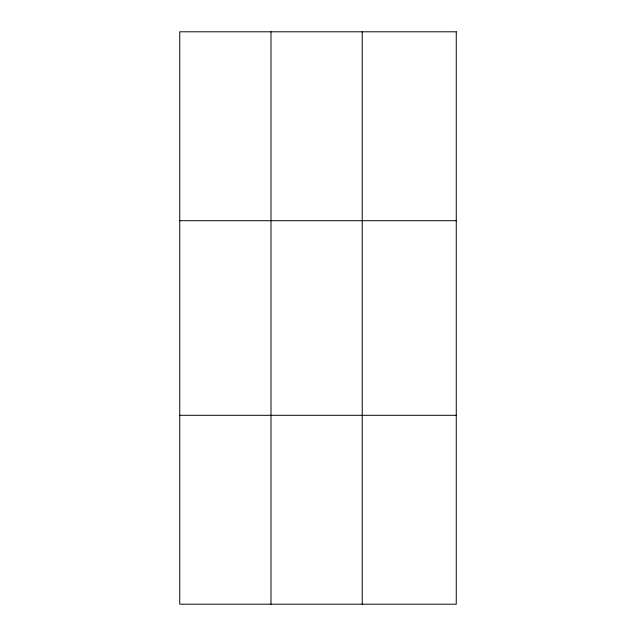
<?xml version="1.0" encoding="UTF-8"?>
<svg xmlns="http://www.w3.org/2000/svg" width="636" height="636" viewBox="0 0 636 636"><rect width="100%" height="100%" fill="white"/><g stroke="black" fill="none" stroke-linecap="round" stroke-linejoin="round"><path stroke-width="0.95" d="M270.992 604.2L270.992 31.8M362.242 604.2L362.242 31.8M179.742 220.692L456.258 220.692M179.742 415.308L456.258 415.308M456.258 31.8L456.258 604.2L179.742 604.2L179.742 31.8L456.258 31.8"/></g></svg>
